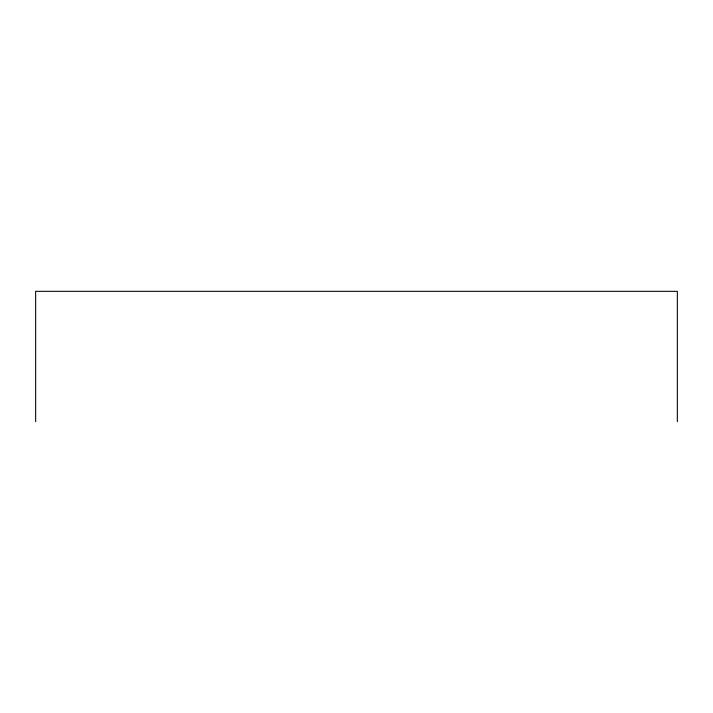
<?xml version="1.0" encoding="UTF-8"?>
<svg xmlns="http://www.w3.org/2000/svg" width="713" height="713" viewBox="0 0 713 713"><rect width="100%" height="100%" fill="white"/><g stroke="black" fill="none" stroke-linecap="round" stroke-linejoin="round"><path stroke-width="1.07" d="M677.35 421.668L677.35 291.332L35.65 291.332L35.65 421.668"/></g></svg>
